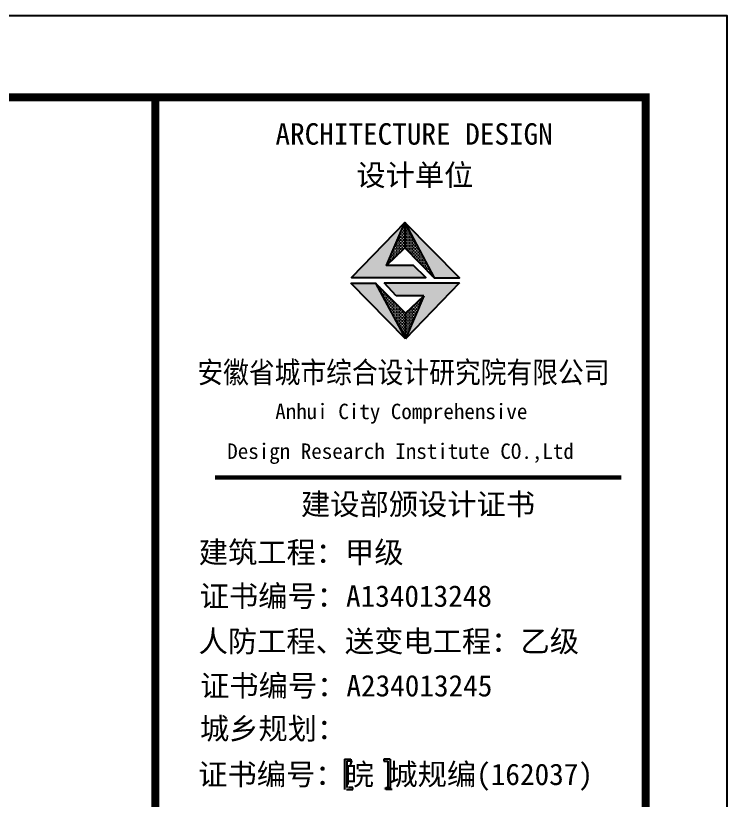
# Model space of a CAD drawing. Extents: x 69728788 to 149766163, y 20718153 to 43663798.
# Drawn here: x 74933368 to 74942961, y 21124994 to 21135565 of the extents above; entities that cross this region are included whole.
import ezdxf

# ---------------------------------------------------------------- set-up
doc = ezdxf.new("R2010")
doc.units = 0
doc.header["$LTSCALE"] = 1000
doc.header["$MEASUREMENT"] = 0
doc.layers.add('PUB_TITLE', color=4, linetype='CONTINUOUS')
doc.layers.add('图框', color=253, linetype='CONTINUOUS')
doc.styles.add('黑体', font='simhei.ttf', dxfattribs={"width": 0.6, "height": 4.3})

msp = doc.modelspace()

# ---------------------------------------------------------------- hatches: boundary and pattern name
at = {"layer": '图框'}
for color, points in [(1, [(74938364.5, 21132198.8), (74938614.9, 21132779.6), (74937892.9, 21132037.6), (74938898.2, 21132037.6), (74938731.4, 21132198.8)]), (1, [(74939009.4, 21132034.5), (74939349.8, 21132034.5), (74938614.9, 21132779.6)]), (1, [(74938218.5, 21131962.9), (74937884.7, 21131962.9), (74938624.7, 21131211.2)]), (1, [(74938333.6, 21131965.1), (74938497.7, 21131792.9), (74938869.6, 21131792.9), (74938624.7, 21131211.2), (74939350.3, 21131965.1)]), (4, [(74937831, 21125521.1), (74937887.4, 21125521.1), (74937887.4, 21125549.3), (74937861.4, 21125549.3), (74937800.6, 21125549.3), (74937800.6, 21125139.7), (74937861.4, 21125139.7), (74937887.4, 21125139.7), (74937887.4, 21125167.9), (74937831, 21125167.9)]), (4, [(74938386.5, 21125167.9), (74938330.1, 21125167.9), (74938330.1, 21125139.7), (74938356.1, 21125139.7), (74938416.9, 21125139.7), (74938416.9, 21125549.3), (74938356.1, 21125549.3), (74938330.1, 21125549.3), (74938330.1, 21125521.1), (74938386.5, 21125521.1)])]:
    msp.add_hatch(color=color, dxfattribs=at).paths.add_polyline_path(points)
h = msp.add_hatch(dxfattribs=at)
h.set_pattern_fill('DOTS', color=256, scale=330, style=0)
h.set_pattern_definition([(0, (72431315.815, 22079934.465), (10.3125, 20.625), [0, -20.625])])
h.paths.add_polyline_path([(74938624.7, 21131211.2), (74938624.7, 21131557.7), (74938218.5, 21131962.9)])
h.paths.add_polyline_path([(74938869.6, 21131792.9), (74938624.7, 21131557.7), (74938624.7, 21131211.2)])
h.paths.add_polyline_path([(74938614.9, 21132779.6), (74938614.9, 21132438.1), (74939009.4, 21132034.5)])
h.paths.add_polyline_path([(74938614.9, 21132438.1), (74938614.9, 21132779.6), (74938364.5, 21132198.8)])

# ---------------------------------------------------------------- linework, layer by layer
at = {"layer": 'PUB_TITLE'}
msp.add_lwpolyline([(74844840.8, 21089364.9), (74942960.8, 21089364.9), (74942960.8, 21135564.9), (74844840.8, 21135564.9)], close=True, dxfattribs=at)
at = {"layer": 'PUB_TITLE', "const_width": 110}
msp.add_lwpolyline([(74847590.8, 21090464.9), (74941860.8, 21090464.9), (74941860.8, 21134464.9), (74847590.8, 21134464.9)], close=True, dxfattribs=at)
at = {"layer": '图框'}
for p, q in [((74938364.5, 21132198.8), (74938614.9, 21132779.6)), ((74938614.9, 21132779.6), (74939009.4, 21132034.5)), ((74938624.7, 21131211.2), (74937884.7, 21131962.9)), ((74937884.7, 21131962.9), (74938218.5, 21131962.9)), ((74938624.7, 21131211.2), (74937884.7, 21131962.9)), ((74937884.7, 21131962.9), (74938218.5, 21131962.9)), ((74937884.7, 21131962.9), (74938218.5, 21131962.9)), ((74938624.7, 21131557.7), (74938218.5, 21131962.9)), ((74938333.6, 21131965.1), (74939350.3, 21131965.1)), ((74938497.7, 21131792.9), (74938333.6, 21131965.1)), ((74939350.3, 21131965.1), (74938624.7, 21131211.2)), ((74938869.6, 21131792.9), (74938497.7, 21131792.9)), ((74938624.7, 21131557.7), (74938869.6, 21131792.9)), ((74938869.6, 21131792.9), (74938624.7, 21131211.2)), ((74938624.7, 21131211.2), (74938624.7, 21131557.7)), ((74938624.7, 21131211.2), (74938624.7, 21131557.7)), ((74938624.7, 21131211.2), (74938624.7, 21131557.7))]:
    msp.add_line(p, q, dxfattribs=at)
at = {"layer": '图框', "color": 1}
for p, q in [((74938624.7, 21131211.2), (74937884.7, 21131962.9)), ((74938218.5, 21131962.9), (74938624.7, 21131211.2))]:
    msp.add_line(p, q, dxfattribs=at)
at = {"layer": '图框', "color": 4}
for p, q in [((74937800.6, 21125549.3), (74937861.4, 21125549.3)), ((74937800.6, 21125549.3), (74937800.6, 21125139.7)), ((74937887.4, 21125521.1), (74937831, 21125521.1)), ((74937831, 21125521.1), (74937831, 21125167.9)), ((74937861.4, 21125549.3), (74937887.4, 21125549.3)), ((74937887.4, 21125549.3), (74937887.4, 21125521.1)), ((74938356.1, 21125549.3), (74938330.1, 21125549.3)), ((74938330.1, 21125549.3), (74938330.1, 21125521.1)), ((74938330.1, 21125521.1), (74938386.5, 21125521.1)), ((74938416.9, 21125549.3), (74938356.1, 21125549.3)), ((74938386.5, 21125521.1), (74938386.5, 21125167.9)), ((74938416.9, 21125549.3), (74938416.9, 21125139.7)), ((74937912.7, 21125167.9), (74937856.2, 21125167.9)), ((74937912.7, 21125139.7), (74937912.7, 21125167.9)), ((74938355.3, 21125139.7), (74938355.3, 21125167.9)), ((74938355.3, 21125167.9), (74938411.8, 21125167.9)), ((74937825.9, 21125139.7), (74937886.6, 21125139.7)), ((74937886.6, 21125139.7), (74937912.7, 21125139.7)), ((74938381.4, 21125139.7), (74938355.3, 21125139.7)), ((74938442.1, 21125139.7), (74938381.4, 21125139.7))]:
    msp.add_line(p, q, dxfattribs=at)
for points, const_width in [([(74935250.7, 21134464.9), (74935250.7, 21090464.9)], 108.4), ([(74936052.3, 21129343.3), (74941530.3, 21129343.3)], 54.8)]:
    msp.add_lwpolyline(points, dxfattribs=dict(at, const_width=const_width))
at = {"layer": '图框'}
for points in [[(74938731.4, 21132198.8), (74938364.5, 21132198.8), (74938614.9, 21132438.1), (74939009.4, 21132034.5), (74939349.8, 21132034.5), (74938614.9, 21132779.6), (74937892.9, 21132037.6), (74938898.2, 21132037.6), (74938731.4, 21132198.8)], [(74938614.9, 21132779.6), (74938614.9, 21132438.1)]]:
    msp.add_lwpolyline(points, dxfattribs=at)

# ---------------------------------------------------------------- texts
at = {"layer": '图框', "color": 4, "style": '黑体'}
for s, height, p in [('ARCHITECTURE DESIGN', 289.238, (74936869.6, 21133827.2)), ('设计单位', 289.24, (74937960, 21133273.2)), ('Anhui City Comprehensive ', 208.164, (74936866.7, 21130129.2)), (' Design Research Institute CO.,Ltd', 208.164, (74936077.6, 21129593.6)), ('建设部颁设计证书', 289.24, (74937213.3, 21128838.8)), (' 建筑工程：甲级', 289.24, (74935638.9, 21128190.6)), ('证书编号：A134013248', 289.238, (74935848.1, 21127601.2)), ('人防工程、送变电工程：乙级', 289.238, (74935832.9, 21126992.2)), ('证书编号：A234013245', 289.238, (74935853.4, 21126393.6)), ('城乡规划：', 289.24, (74935851.3, 21125815.7)), ('证书编号：皖 城规编(162037)', 289.238, (74935828.1, 21125199.6))]:
    msp.add_text(s, height=height, dxfattribs=at).set_placement(p)
at = {"layer": '图框', "color": 4, "style": '黑体', "width": 0.88}
msp.add_text('安徽省城市综合设计研究院有限公司', height=289.238, dxfattribs=at).set_placement((74935817.1, 21130615.4))

doc.saveas('drawing.dxf')
